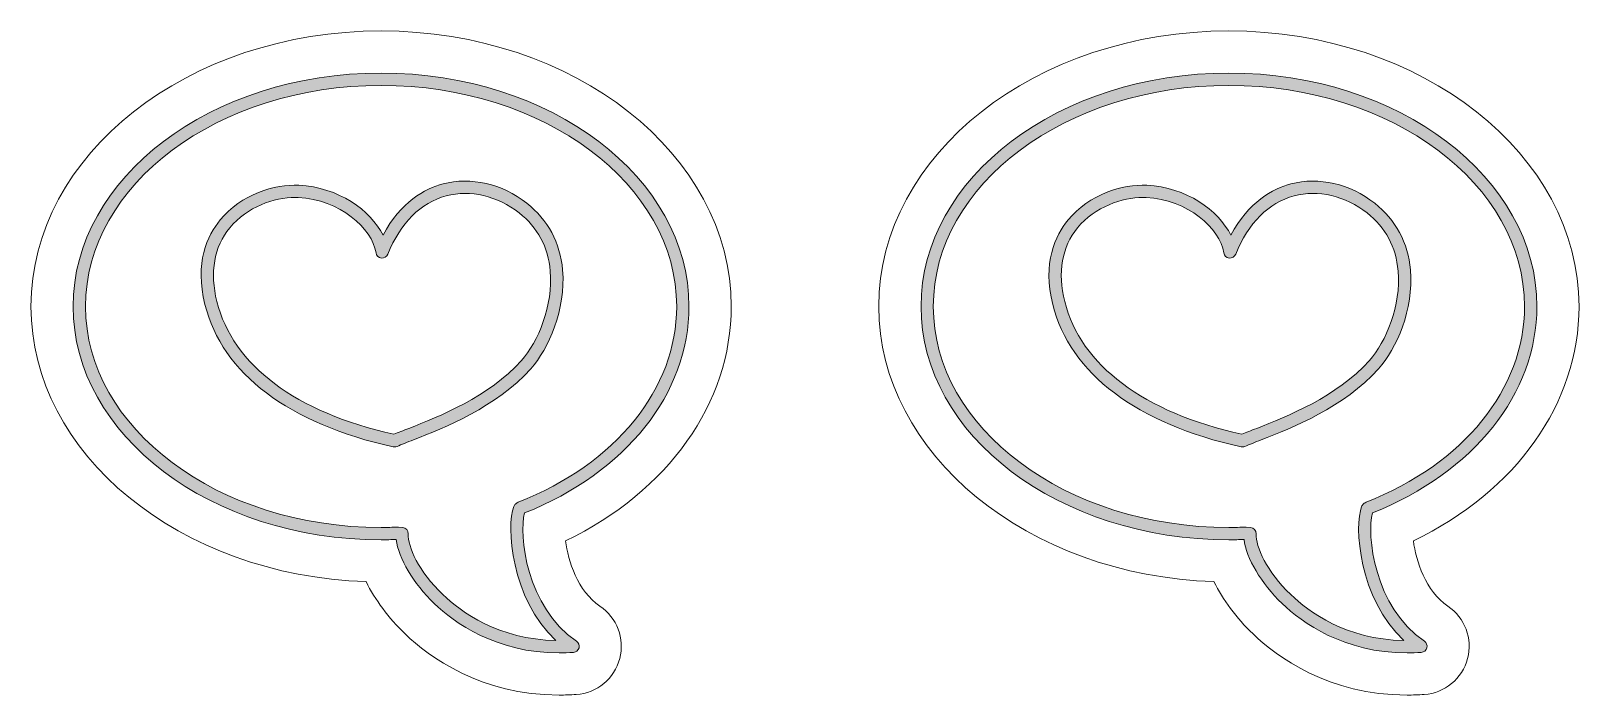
# Model space of a CAD drawing. Header units: inches. Extents: x 1.7 to 28.3, y -20.7 to -9.3.
import ezdxf

# ---------------------------------------------------------------- set-up
doc = ezdxf.new("R2010")
doc.units = ezdxf.units.IN
doc.header["$MEASUREMENT"] = 0
doc.layers.add('1', color=7, linetype='Continuous')

# ---------------------------------------------------------------- blocks, each defined once
blk = doc.blocks.new('block 3')
at = {"layer": '1', "lineweight": 0}
for points, knots in [([(10.788, -19.971), (9.702, -19.971), (8.988, -19.45), (8.647, -19.124), (8.284, -18.776), (8.034, -18.35), (7.994, -18.025), (7.916, -18.029), (7.826, -18.031), (7.735, -18.031), (4.825, -18.031), (2.457, -16.236), (2.457, -14.03), (2.457, -11.824), (4.825, -10.029), (7.735, -10.029), (10.645, -10.029), (13.012, -11.824), (13.012, -14.03), (13.012, -15.522), (11.934, -16.877), (10.195, -17.571), (10.089, -17.933), (10.227, -19.193), (11.083, -19.769), (11.121, -19.794), (11.138, -19.84), (11.127, -19.884), (11.115, -19.927), (11.077, -19.959), (11.032, -19.962), (10.948, -19.968), (10.867, -19.971), (10.788, -19.971)], [0, 0, 0, 0, 1, 1, 1, 2, 2, 2, 3, 3, 3, 4, 4, 4, 5, 5, 5, 6, 6, 6, 7, 7, 7, 8, 8, 8, 9, 9, 9, 10, 10, 10, 11, 11, 11, 11]), ([(8.033, -17.813), (8.033, -17.813), (8.107, -17.82), (8.107, -17.82), (8.161, -17.827), (8.202, -17.873), (8.2, -17.928), (8.194, -18.151), (8.377, -18.572), (8.794, -18.971), (9.105, -19.269), (9.751, -19.741), (10.731, -19.758), (9.957, -19.038), (9.877, -17.791), (10.009, -17.46), (10.016, -17.445), (10.025, -17.431), (10.038, -17.42), (10.038, -17.42), (10.053, -17.406), (10.053, -17.406), (10.063, -17.398), (10.073, -17.392), (10.085, -17.387), (11.76, -16.729), (12.801, -15.443), (12.801, -14.03), (12.801, -11.941), (10.528, -10.241), (7.735, -10.241), (4.942, -10.241), (2.669, -11.941), (2.669, -14.03), (2.669, -16.12), (4.942, -17.82), (7.735, -17.82), (7.835, -17.82), (7.934, -17.817), (8.033, -17.813)], [0, 0, 0, 0, 1, 1, 1, 2, 2, 2, 3, 3, 3, 4, 4, 4, 5, 5, 5, 6, 6, 6, 7, 7, 7, 8, 8, 8, 9, 9, 9, 10, 10, 10, 11, 11, 11, 12, 12, 12, 13, 13, 13, 13])]:
    blk.add_open_spline(points, degree=3, knots=knots, dxfattribs=at)
blk = doc.blocks.new('block 2')
at = {"layer": '1'}
blk.add_blockref('block 3', (0, 0), dxfattribs=at)
blk = doc.blocks.new('block 5')
at = {"layer": '1', "lineweight": 0}
for points, knots in [([(7.967, -16.439), (7.96, -16.439), (7.952, -16.439), (7.944, -16.437), (6.158, -16.046), (5.012, -15.18), (4.716, -13.998), (4.536, -13.282), (4.759, -12.814), (4.978, -12.548), (5.338, -12.108), (5.914, -11.933), (6.326, -11.952), (7.005, -11.985), (7.554, -12.383), (7.768, -12.809), (8.072, -12.235), (8.486, -12.013), (8.797, -11.93), (9.273, -11.804), (9.81, -11.927), (10.233, -12.261), (10.593, -12.545), (10.805, -12.94), (10.846, -13.405), (10.905, -14.082), (10.605, -14.757), (10.3, -15.098), (9.71, -15.76), (8.82, -16.109), (8.288, -16.318), (8.18, -16.36), (8.085, -16.397), (8.01, -16.43), (7.996, -16.436), (7.982, -16.439), (7.967, -16.439)], [0, 0, 0, 0, 1, 1, 1, 2, 2, 2, 3, 3, 3, 4, 4, 4, 5, 5, 5, 6, 6, 6, 7, 7, 7, 8, 8, 8, 9, 9, 9, 10, 10, 10, 11, 11, 11, 12, 12, 12, 12]), ([(6.26, -12.162), (5.907, -12.162), (5.439, -12.319), (5.141, -12.682), (4.872, -13.01), (4.796, -13.448), (4.921, -13.946), (5.195, -15.039), (6.272, -15.847), (7.956, -16.223), (8.028, -16.192), (8.114, -16.159), (8.211, -16.121), (8.725, -15.919), (9.586, -15.581), (10.142, -14.957), (10.426, -14.639), (10.686, -14.01), (10.635, -13.423), (10.599, -13.013), (10.42, -12.677), (10.102, -12.427), (9.731, -12.134), (9.262, -12.025), (8.852, -12.135), (8.413, -12.252), (8.067, -12.597), (7.851, -13.135), (7.833, -13.179), (7.787, -13.207), (7.74, -13.201), (7.693, -13.195), (7.655, -13.158), (7.648, -13.111), (7.585, -12.69), (7.023, -12.198), (6.316, -12.164), (6.298, -12.163), (6.279, -12.162), (6.26, -12.162)], [0, 0, 0, 0, 1, 1, 1, 2, 2, 2, 3, 3, 3, 4, 4, 4, 5, 5, 5, 6, 6, 6, 7, 7, 7, 8, 8, 8, 9, 9, 9, 10, 10, 10, 11, 11, 11, 12, 12, 12, 13, 13, 13, 13])]:
    blk.add_open_spline(points, degree=3, knots=knots, dxfattribs=at)
blk = doc.blocks.new('block 4')
at = {"layer": '1'}
blk.add_blockref('block 5', (0, 0), dxfattribs=at)
blk = doc.blocks.new('block 7')
at = {"layer": '1', "lineweight": 0}
for points, knots in [([(25.318, -19.971), (24.233, -19.971), (23.518, -19.45), (23.178, -19.124), (22.815, -18.776), (22.564, -18.35), (22.524, -18.025), (22.446, -18.029), (22.356, -18.031), (22.265, -18.031), (19.355, -18.031), (16.988, -16.236), (16.988, -14.03), (16.988, -11.824), (19.355, -10.029), (22.265, -10.029), (25.175, -10.029), (27.543, -11.824), (27.543, -14.03), (27.543, -15.522), (26.464, -16.877), (24.725, -17.571), (24.62, -17.933), (24.757, -19.193), (25.614, -19.769), (25.651, -19.794), (25.669, -19.84), (25.657, -19.884), (25.645, -19.927), (25.607, -19.959), (25.562, -19.962), (25.479, -19.968), (25.397, -19.971), (25.318, -19.971)], [0, 0, 0, 0, 1, 1, 1, 2, 2, 2, 3, 3, 3, 4, 4, 4, 5, 5, 5, 6, 6, 6, 7, 7, 7, 8, 8, 8, 9, 9, 9, 10, 10, 10, 11, 11, 11, 11]), ([(22.563, -17.813), (22.563, -17.813), (22.637, -17.82), (22.637, -17.82), (22.692, -17.827), (22.732, -17.873), (22.731, -17.928), (22.725, -18.151), (22.908, -18.572), (23.324, -18.971), (23.635, -19.269), (24.281, -19.741), (25.262, -19.758), (24.488, -19.038), (24.408, -17.791), (24.54, -17.46), (24.546, -17.445), (24.556, -17.431), (24.568, -17.42), (24.568, -17.42), (24.584, -17.406), (24.584, -17.406), (24.593, -17.398), (24.604, -17.392), (24.615, -17.387), (26.291, -16.729), (27.331, -15.443), (27.331, -14.03), (27.331, -11.941), (25.059, -10.241), (22.265, -10.241), (19.472, -10.241), (17.199, -11.941), (17.199, -14.03), (17.199, -16.12), (19.472, -17.82), (22.265, -17.82), (22.365, -17.82), (22.465, -17.817), (22.563, -17.813)], [0, 0, 0, 0, 1, 1, 1, 2, 2, 2, 3, 3, 3, 4, 4, 4, 5, 5, 5, 6, 6, 6, 7, 7, 7, 8, 8, 8, 9, 9, 9, 10, 10, 10, 11, 11, 11, 12, 12, 12, 13, 13, 13, 13])]:
    blk.add_open_spline(points, degree=3, knots=knots, dxfattribs=at)
blk = doc.blocks.new('block 6')
at = {"layer": '1'}
blk.add_blockref('block 7', (0, 0), dxfattribs=at)
blk = doc.blocks.new('block 9')
at = {"layer": '1', "lineweight": 0}
for points, knots in [([(22.498, -16.439), (22.49, -16.439), (22.482, -16.439), (22.475, -16.437), (20.689, -16.046), (19.542, -15.18), (19.246, -13.998), (19.067, -13.282), (19.29, -12.814), (19.508, -12.548), (19.869, -12.108), (20.444, -11.933), (20.857, -11.952), (21.535, -11.985), (22.085, -12.383), (22.299, -12.809), (22.602, -12.235), (23.016, -12.013), (23.328, -11.93), (23.804, -11.804), (24.34, -11.927), (24.763, -12.261), (25.124, -12.545), (25.336, -12.94), (25.376, -13.405), (25.436, -14.082), (25.135, -14.757), (24.831, -15.098), (24.24, -15.76), (23.35, -16.109), (22.818, -16.318), (22.71, -16.36), (22.615, -16.397), (22.54, -16.43), (22.527, -16.436), (22.512, -16.439), (22.498, -16.439)], [0, 0, 0, 0, 1, 1, 1, 2, 2, 2, 3, 3, 3, 4, 4, 4, 5, 5, 5, 6, 6, 6, 7, 7, 7, 8, 8, 8, 9, 9, 9, 10, 10, 10, 11, 11, 11, 12, 12, 12, 12]), ([(20.791, -12.162), (20.437, -12.162), (19.97, -12.319), (19.672, -12.682), (19.403, -13.01), (19.326, -13.448), (19.451, -13.946), (19.725, -15.039), (20.803, -15.847), (22.487, -16.223), (22.559, -16.192), (22.644, -16.159), (22.741, -16.121), (23.255, -15.919), (24.116, -15.581), (24.673, -14.957), (24.957, -14.639), (25.217, -14.01), (25.165, -13.423), (25.13, -13.013), (24.95, -12.677), (24.633, -12.427), (24.261, -12.134), (23.792, -12.025), (23.382, -12.135), (22.944, -12.252), (22.598, -12.597), (22.381, -13.135), (22.363, -13.179), (22.317, -13.207), (22.271, -13.201), (22.223, -13.195), (22.185, -13.158), (22.178, -13.111), (22.116, -12.69), (21.554, -12.198), (20.846, -12.164), (20.828, -12.163), (20.81, -12.162), (20.791, -12.162)], [0, 0, 0, 0, 1, 1, 1, 2, 2, 2, 3, 3, 3, 4, 4, 4, 5, 5, 5, 6, 6, 6, 7, 7, 7, 8, 8, 8, 9, 9, 9, 10, 10, 10, 11, 11, 11, 12, 12, 12, 13, 13, 13, 13])]:
    blk.add_open_spline(points, degree=3, knots=knots, dxfattribs=at)
blk = doc.blocks.new('block 8')
at = {"layer": '1'}
blk.add_blockref('block 9', (0, 0), dxfattribs=at)

msp = doc.modelspace()

# ---------------------------------------------------------------- hatches: boundary and pattern name
at = {"layer": '1', "true_color": 0xffffff}
h = msp.add_hatch(color=7, dxfattribs=at)
h.dxf.hatch_style = 2
edge = h.paths.add_edge_path()
edge.add_spline(control_points=[(10.788, -19.971), (9.702, -19.971), (8.988, -19.45), (8.647, -19.124), (8.284, -18.776), (8.034, -18.35), (7.994, -18.025), (7.916, -18.029), (7.826, -18.031), (7.735, -18.031), (4.825, -18.031), (2.457, -16.236), (2.457, -14.03), (2.457, -11.824), (4.825, -10.029), (7.735, -10.029), (10.645, -10.029), (13.012, -11.824), (13.012, -14.03), (13.012, -15.522), (11.934, -16.877), (10.195, -17.571), (10.089, -17.933), (10.227, -19.193), (11.083, -19.769), (11.121, -19.794), (11.138, -19.84), (11.127, -19.884), (11.115, -19.927), (11.077, -19.959), (11.032, -19.962), (10.948, -19.968), (10.867, -19.971), (10.788, -19.971)], knot_values=[0, 0, 0, 0, 1, 1, 1, 2, 2, 2, 3, 3, 3, 4, 4, 4, 5, 5, 5, 6, 6, 6, 7, 7, 7, 8, 8, 8, 9, 9, 9, 10, 10, 10, 11, 11, 11, 11], degree=3, periodic=1)
edge = h.paths.add_edge_path()
edge.add_spline(control_points=[(8.033, -17.813), (8.033, -17.813), (8.107, -17.82), (8.107, -17.82), (8.161, -17.827), (8.202, -17.873), (8.2, -17.928), (8.194, -18.151), (8.377, -18.572), (8.794, -18.971), (9.105, -19.269), (9.751, -19.741), (10.731, -19.758), (9.957, -19.038), (9.877, -17.791), (10.009, -17.46), (10.016, -17.445), (10.025, -17.431), (10.038, -17.42), (10.038, -17.42), (10.053, -17.406), (10.053, -17.406), (10.063, -17.398), (10.073, -17.392), (10.085, -17.387), (11.76, -16.729), (12.801, -15.443), (12.801, -14.03), (12.801, -11.941), (10.528, -10.241), (7.735, -10.241), (4.942, -10.241), (2.669, -11.941), (2.669, -14.03), (2.669, -16.12), (4.942, -17.82), (7.735, -17.82), (7.835, -17.82), (7.934, -17.817), (8.033, -17.813)], knot_values=[0, 0, 0, 0, 1, 1, 1, 2, 2, 2, 3, 3, 3, 4, 4, 4, 5, 5, 5, 6, 6, 6, 7, 7, 7, 8, 8, 8, 9, 9, 9, 10, 10, 10, 11, 11, 11, 12, 12, 12, 13, 13, 13, 13], degree=3, periodic=1)
edge = h.paths.add_edge_path()
edge.add_spline(control_points=[(7.967, -16.439), (7.96, -16.439), (7.952, -16.439), (7.944, -16.437), (6.158, -16.046), (5.012, -15.18), (4.716, -13.998), (4.536, -13.282), (4.759, -12.814), (4.978, -12.548), (5.338, -12.108), (5.914, -11.933), (6.326, -11.952), (7.005, -11.985), (7.554, -12.383), (7.768, -12.809), (8.072, -12.235), (8.486, -12.013), (8.797, -11.93), (9.273, -11.804), (9.81, -11.927), (10.233, -12.261), (10.593, -12.545), (10.805, -12.94), (10.846, -13.405), (10.905, -14.082), (10.605, -14.757), (10.3, -15.098), (9.71, -15.76), (8.82, -16.109), (8.288, -16.318), (8.18, -16.36), (8.085, -16.397), (8.01, -16.43), (7.996, -16.436), (7.982, -16.439), (7.967, -16.439)], knot_values=[0, 0, 0, 0, 1, 1, 1, 2, 2, 2, 3, 3, 3, 4, 4, 4, 5, 5, 5, 6, 6, 6, 7, 7, 7, 8, 8, 8, 9, 9, 9, 10, 10, 10, 11, 11, 11, 12, 12, 12, 12], degree=3, periodic=1)
edge = h.paths.add_edge_path()
edge.add_spline(control_points=[(6.26, -12.162), (5.907, -12.162), (5.439, -12.319), (5.141, -12.682), (4.872, -13.01), (4.796, -13.448), (4.921, -13.946), (5.195, -15.039), (6.272, -15.847), (7.956, -16.223), (8.028, -16.192), (8.114, -16.159), (8.211, -16.121), (8.725, -15.919), (9.586, -15.581), (10.142, -14.957), (10.426, -14.639), (10.686, -14.01), (10.635, -13.423), (10.599, -13.013), (10.42, -12.677), (10.102, -12.427), (9.731, -12.134), (9.262, -12.025), (8.852, -12.135), (8.413, -12.252), (8.067, -12.597), (7.851, -13.135), (7.833, -13.179), (7.787, -13.207), (7.74, -13.201), (7.693, -13.195), (7.655, -13.158), (7.648, -13.111), (7.585, -12.69), (7.023, -12.198), (6.316, -12.164), (6.298, -12.163), (6.279, -12.162), (6.26, -12.162)], knot_values=[0, 0, 0, 0, 1, 1, 1, 2, 2, 2, 3, 3, 3, 4, 4, 4, 5, 5, 5, 6, 6, 6, 7, 7, 7, 8, 8, 8, 9, 9, 9, 10, 10, 10, 11, 11, 11, 12, 12, 12, 13, 13, 13, 13], degree=3, periodic=1)
h = msp.add_hatch(color=7, dxfattribs=at)
h.dxf.hatch_style = 2
edge = h.paths.add_edge_path()
edge.add_spline(control_points=[(25.318, -19.971), (24.233, -19.971), (23.518, -19.45), (23.178, -19.124), (22.815, -18.776), (22.564, -18.35), (22.524, -18.025), (22.446, -18.029), (22.356, -18.031), (22.265, -18.031), (19.355, -18.031), (16.988, -16.236), (16.988, -14.03), (16.988, -11.824), (19.355, -10.029), (22.265, -10.029), (25.175, -10.029), (27.543, -11.824), (27.543, -14.03), (27.543, -15.522), (26.464, -16.877), (24.725, -17.571), (24.62, -17.933), (24.757, -19.193), (25.614, -19.769), (25.651, -19.794), (25.669, -19.84), (25.657, -19.884), (25.645, -19.927), (25.607, -19.959), (25.562, -19.962), (25.479, -19.968), (25.397, -19.971), (25.318, -19.971)], knot_values=[0, 0, 0, 0, 1, 1, 1, 2, 2, 2, 3, 3, 3, 4, 4, 4, 5, 5, 5, 6, 6, 6, 7, 7, 7, 8, 8, 8, 9, 9, 9, 10, 10, 10, 11, 11, 11, 11], degree=3, periodic=1)
edge = h.paths.add_edge_path()
edge.add_spline(control_points=[(22.563, -17.813), (22.563, -17.813), (22.637, -17.82), (22.637, -17.82), (22.692, -17.827), (22.732, -17.873), (22.731, -17.928), (22.725, -18.151), (22.908, -18.572), (23.324, -18.971), (23.635, -19.269), (24.281, -19.741), (25.262, -19.758), (24.488, -19.038), (24.408, -17.791), (24.54, -17.46), (24.546, -17.445), (24.556, -17.431), (24.568, -17.42), (24.568, -17.42), (24.584, -17.406), (24.584, -17.406), (24.593, -17.398), (24.604, -17.392), (24.615, -17.387), (26.291, -16.729), (27.331, -15.443), (27.331, -14.03), (27.331, -11.941), (25.059, -10.241), (22.265, -10.241), (19.472, -10.241), (17.199, -11.941), (17.199, -14.03), (17.199, -16.12), (19.472, -17.82), (22.265, -17.82), (22.365, -17.82), (22.465, -17.817), (22.563, -17.813)], knot_values=[0, 0, 0, 0, 1, 1, 1, 2, 2, 2, 3, 3, 3, 4, 4, 4, 5, 5, 5, 6, 6, 6, 7, 7, 7, 8, 8, 8, 9, 9, 9, 10, 10, 10, 11, 11, 11, 12, 12, 12, 13, 13, 13, 13], degree=3, periodic=1)
edge = h.paths.add_edge_path()
edge.add_spline(control_points=[(22.498, -16.439), (22.49, -16.439), (22.482, -16.439), (22.475, -16.437), (20.689, -16.046), (19.542, -15.18), (19.246, -13.998), (19.067, -13.282), (19.29, -12.814), (19.508, -12.548), (19.869, -12.108), (20.444, -11.933), (20.857, -11.952), (21.535, -11.985), (22.085, -12.383), (22.299, -12.809), (22.602, -12.235), (23.016, -12.013), (23.328, -11.93), (23.804, -11.804), (24.34, -11.927), (24.763, -12.261), (25.124, -12.545), (25.336, -12.94), (25.376, -13.405), (25.436, -14.082), (25.135, -14.757), (24.831, -15.098), (24.24, -15.76), (23.35, -16.109), (22.818, -16.318), (22.71, -16.36), (22.615, -16.397), (22.54, -16.43), (22.527, -16.436), (22.512, -16.439), (22.498, -16.439)], knot_values=[0, 0, 0, 0, 1, 1, 1, 2, 2, 2, 3, 3, 3, 4, 4, 4, 5, 5, 5, 6, 6, 6, 7, 7, 7, 8, 8, 8, 9, 9, 9, 10, 10, 10, 11, 11, 11, 12, 12, 12, 12], degree=3, periodic=1)
edge = h.paths.add_edge_path()
edge.add_spline(control_points=[(20.791, -12.162), (20.437, -12.162), (19.97, -12.319), (19.672, -12.682), (19.403, -13.01), (19.326, -13.448), (19.451, -13.946), (19.725, -15.039), (20.803, -15.847), (22.487, -16.223), (22.559, -16.192), (22.644, -16.159), (22.741, -16.121), (23.255, -15.919), (24.116, -15.581), (24.673, -14.957), (24.957, -14.639), (25.217, -14.01), (25.165, -13.423), (25.13, -13.013), (24.95, -12.677), (24.633, -12.427), (24.261, -12.134), (23.792, -12.025), (23.382, -12.135), (22.944, -12.252), (22.598, -12.597), (22.381, -13.135), (22.363, -13.179), (22.317, -13.207), (22.271, -13.201), (22.223, -13.195), (22.185, -13.158), (22.178, -13.111), (22.116, -12.69), (21.554, -12.198), (20.846, -12.164), (20.828, -12.163), (20.81, -12.162), (20.791, -12.162)], knot_values=[0, 0, 0, 0, 1, 1, 1, 2, 2, 2, 3, 3, 3, 4, 4, 4, 5, 5, 5, 6, 6, 6, 7, 7, 7, 8, 8, 8, 9, 9, 9, 10, 10, 10, 11, 11, 11, 12, 12, 12, 13, 13, 13, 13], degree=3, periodic=1)

# ---------------------------------------------------------------- linework, layer by layer
at = {"layer": '1', "color": 12, "lineweight": 9, "true_color": 0xd00017}
for points in [[(13.735, -14.03), (13.735, -11.426), (11.043, -9.307), (7.735, -9.307), (4.426, -9.307), (1.735, -11.426), (1.735, -14.03), (1.735, -16.567), (4.288, -18.643), (7.478, -18.749), (7.632, -19.06), (7.862, -19.372), (8.147, -19.645), (8.556, -20.036), (9.442, -20.693), (10.788, -20.693), (10.883, -20.693), (10.981, -20.69), (11.081, -20.683), (11.434, -20.659), (11.732, -20.413), (11.825, -20.068), (11.915, -19.728), (11.779, -19.366), (11.486, -19.169), (11.102, -18.911), (10.941, -18.389), (10.896, -18.051), (12.659, -17.197), (13.735, -15.69), (13.735, -14.03)], [(28.265, -14.03), (28.265, -11.426), (25.574, -9.307), (22.265, -9.307), (18.957, -9.307), (16.265, -11.426), (16.265, -14.03), (16.265, -16.567), (18.819, -18.643), (22.009, -18.749), (22.162, -19.06), (22.392, -19.372), (22.678, -19.645), (23.086, -20.036), (23.973, -20.693), (25.318, -20.693), (25.414, -20.693), (25.512, -20.69), (25.612, -20.683), (25.964, -20.659), (26.263, -20.413), (26.355, -20.068), (26.445, -19.728), (26.309, -19.366), (26.017, -19.169), (25.633, -18.911), (25.472, -18.389), (25.427, -18.051), (27.189, -17.197), (28.265, -15.69), (28.265, -14.03)]]:
    msp.add_open_spline(points, degree=3, knots=[0, 0, 0, 0, 1, 1, 1, 2, 2, 2, 3, 3, 3, 4, 4, 4, 5, 5, 5, 6, 6, 6, 7, 7, 7, 8, 8, 8, 9, 9, 9, 10, 10, 10, 10], dxfattribs=at)

# ---------------------------------------------------------------- block references
at = {"layer": '1'}
for name in ['block 2', 'block 6', 'block 4', 'block 8']:
    msp.add_blockref(name, (0, 0), dxfattribs=at)

doc.saveas('drawing.dxf')
